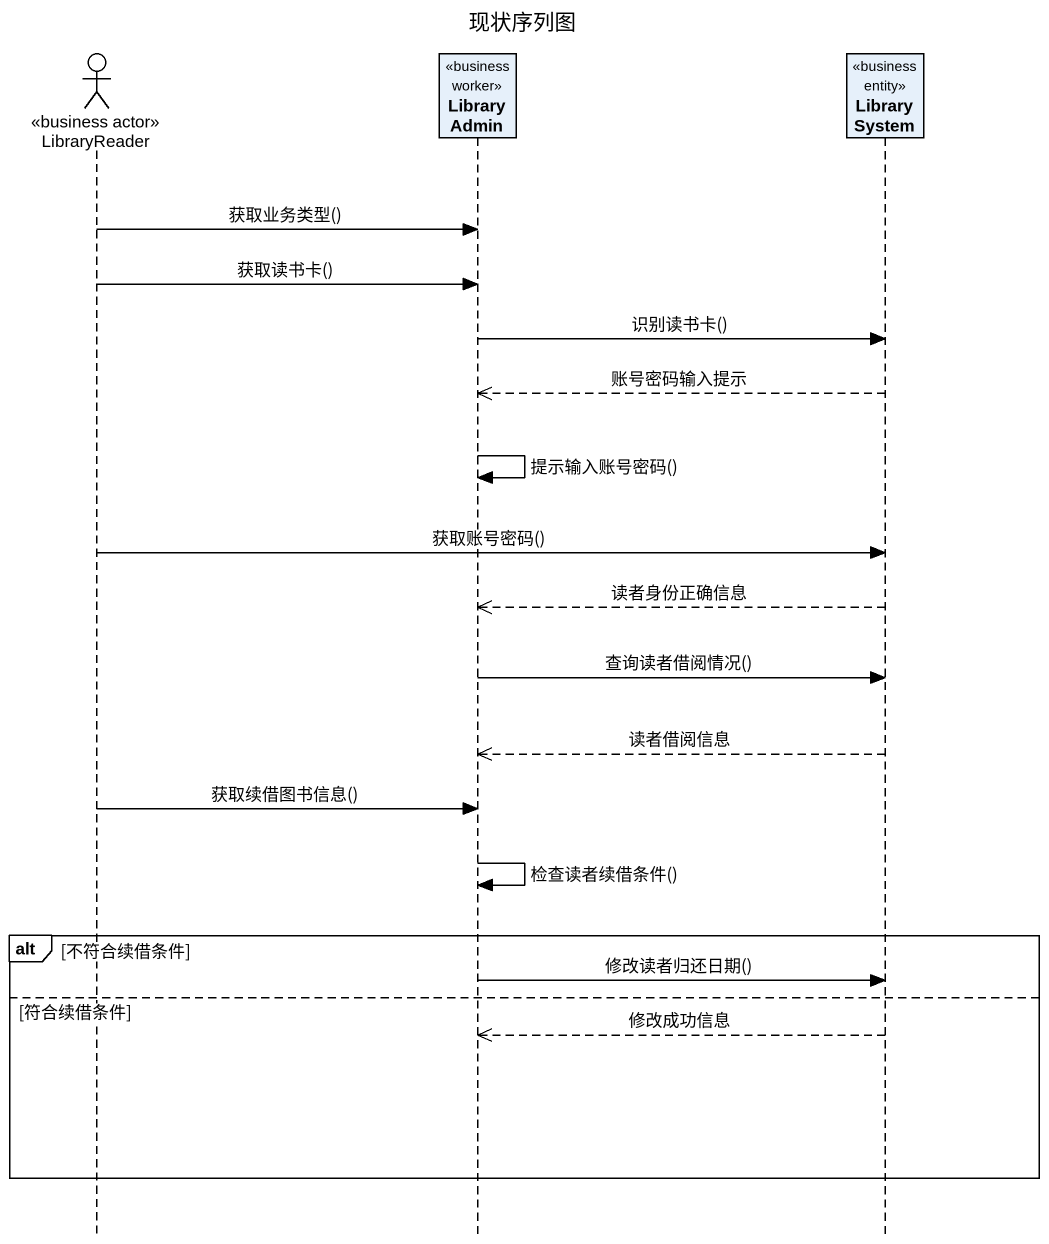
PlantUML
@startuml
title 现状序列图
hide footbox
actor LibraryReader <<business actor>>
participant LibraryAdmin <<business worker>>
participant LibrarySystem <<business entity>>

LibraryReader -> LibraryAdmin : 获取业务类型()
LibraryReader -> LibraryAdmin : 获取读书卡()
LibraryAdmin -> LibrarySystem : 识别读书卡()
LibrarySystem -->> LibraryAdmin : 账号密码输入提示
LibraryAdmin -> LibraryAdmin : 提示输入账号密码()
LibraryReader -> LibrarySystem : 获取账号密码()
LibrarySystem -->> LibraryAdmin : 读者身份正确信息
LibraryAdmin -> LibrarySystem : 查询读者借阅情况()
LibrarySystem -->> LibraryAdmin : 读者借阅信息
LibraryReader -> LibraryAdmin : 获取续借图书信息()
LibraryAdmin -> LibraryAdmin : 检查读者续借条件()
alt 不符合续借条件
  LibraryAdmin -> LibrarySystem : 修改读者归还日期()
else 符合续借条件
  LibrarySystem -->> LibraryAdmin : 修改成功信息
end
@enduml
